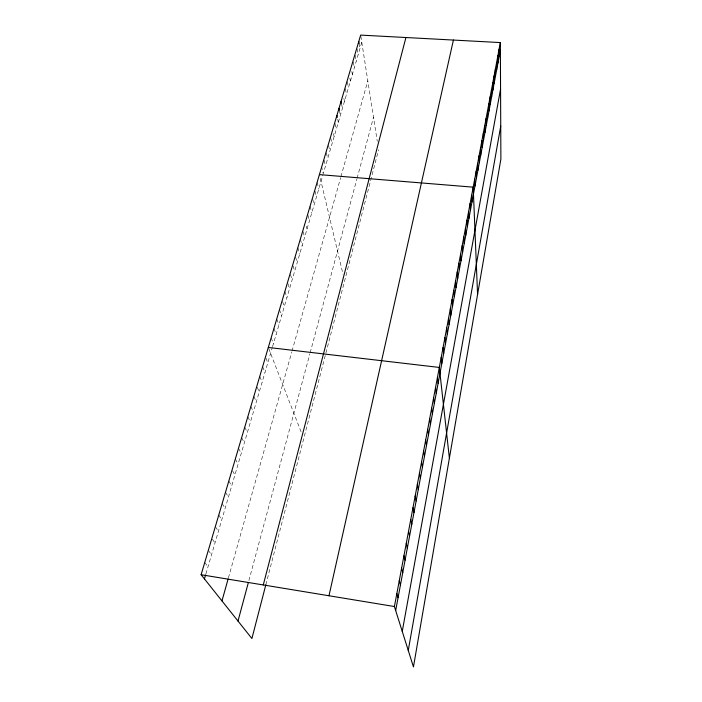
<?xml version="1.0" encoding="UTF-8"?>
<svg xmlns="http://www.w3.org/2000/svg" width="702" height="702" viewBox="0 0 702 702"><rect width="100%" height="100%" fill="white"/><g stroke="black" fill="none" stroke-linecap="round" stroke-linejoin="round"><path stroke-width="0.53" stroke-dasharray="3.51 2.63" d="M265.83 584.81L378.597 149.824M248.894 580.528L309.889 353.764M310.17 352.711L356.844 179.177M357.107 178.22L373.508 117.252M228.422 577.886L291.751 352.053M292.032 351.053L340.663 177.624M340.944 176.614L367.813 80.818M205.932 573.85L272.271 347.587M272.551 346.63L322.973 174.675M361.784 42.287L323.253 173.719L321.683 166.944M204.738 562.469L208.011 566.76M208.31 550.368L211.53 554.764M212.373 539.18L214.996 542.927M215.33 526.649L218.427 531.238M218.77 515.014L221.806 519.708M222.157 503.536L225.149 508.318M225.509 492.199L228.44 497.069M228.826 481.01L231.695 485.968M232.564 470.796L234.916 475M235.319 459.047L238.092 464.171M238.505 448.271L241.225 453.474M241.646 437.627L244.322 442.909M244.752 427.114L247.385 432.467M247.824 416.734L250.412 422.156M250.86 406.476L253.396 411.969M253.852 396.34L256.344 401.904M257.222 387.267L259.266 391.953M259.74 376.439L262.144 382.125M262.627 366.663L264.996 372.411M265.874 357.967L267.804 362.811M268.69 348.429L301.439 432.774M271.156 337.837L273.394 343.769M273.964 328.334L276.167 334.319M276.737 318.945L278.896 324.982M279.484 309.661L281.607 315.751M282.546 301.509L284.284 306.634M284.88 291.418L286.925 297.613M287.864 283.494L289.54 288.697M290.426 274.491L292.12 279.879M293.015 265.742L294.682 271.165M295.568 257.081L297.209 262.548M297.832 247.604L299.71 254.019M300.333 239.136L302.176 245.595M303.071 231.686L304.624 237.258M306.283 226.211L307.037 229.01M307.932 215.216L309.433 220.858M310.082 206.177L311.793 212.785M312.697 199.105L314.136 204.8M315.031 191.181L316.453 196.911M317.12 182.38L318.743 189.092M320.323 178.475L343.006 274.175M324.148 160.319L325.474 166.146M326.369 152.799L327.667 158.661M328.562 145.367L329.843 151.246M330.739 138.004L331.993 143.91M333.503 133.687L334.117 136.653M335.021 123.517L336.232 129.466M337.715 119.366L338.311 122.35M339.408 110.319L340.382 115.303M341.462 103.334L342.418 108.336M343.883 98.42L344.445 101.43M345.34 88.557L346.446 94.603M347.341 81.774L348.429 87.838M349.859 78.097L350.395 81.134M351.816 71.455L352.343 74.5M353.238 61.829L354.264 67.936M355.159 55.309L356.177 61.425M357.064 48.85L358.064 54.984M359.117 43.48L359.933 48.605M360.828 36.127L377.272 141.383"/><path stroke-width="1.05" d="M408.257 650.447L500.737 126.088M402.255 631.414L500.561 89.093M395.674 610.521L500.386 49.895M500.351 42.576L500.886 159.091L413.452 666.9L394.41 606.528L500.351 42.576L360.661 35.1L201.114 574.719L251.904 638.522L265.83 584.81M328.975 595.761L453.413 40.058M263.268 584.95L405.931 37.522M237.996 621.051L248.376 582.467M221.964 600.912L228.132 578.931M204.449 578.913L205.633 574.859M319.41 174.623L473.192 187.162L477.571 294.507M268.313 347.455L439.32 367.444L449.385 458.195M201.114 574.719L394.41 606.528M396.849 593.576L398.069 597.683M399.245 580.8L400.43 585.02M401.614 568.199L402.764 572.534M403.948 555.765L405.072 560.214M406.256 543.497L407.335 548.051M408.529 531.396L409.582 536.047M410.767 519.454L411.793 524.21M412.987 507.669L413.978 512.521M336.925 115.391L337.32 117.374M415.172 496.033L416.128 500.982M339.013 108.327L339.408 110.319M341.084 101.334L341.462 103.334M417.321 484.555L418.26 489.592M419.454 473.227L420.358 478.343M421.56 462.039L422.428 467.242M423.631 450.991L424.482 456.282M358.792 41.436L359.117 43.48M425.675 440.084L426.5 445.454M427.702 429.317L428.501 434.766M429.703 418.682L430.466 424.21M431.669 408.178L432.414 413.776M433.617 397.806L434.345 403.483M435.547 387.565L436.24 393.304M437.443 377.448L438.118 383.248M441.216 357.379L441.839 363.32M443.085 347.437L443.69 353.439M444.928 337.618L445.516 343.673M446.753 327.913L447.314 334.029M448.552 318.331L449.096 324.5M450.333 308.854L450.851 315.084M452.088 299.491L452.588 305.774M453.825 290.242L454.308 296.577M455.545 281.098L456.01 287.478M457.239 272.06L457.686 278.492M458.915 263.136L459.345 269.612M460.573 254.299L460.986 260.828M462.214 245.577L462.609 252.141M463.838 236.943L464.215 243.55M465.444 228.413L465.795 235.065M467.023 219.98L467.365 226.667M468.594 211.635L468.918 218.366M470.138 203.387L470.454 210.152M471.674 195.226L471.963 202.027M474.692 179.185L474.956 186.048M476.167 171.288L476.421 178.185M477.641 163.478L477.869 170.41M479.089 155.756L479.308 162.715M480.528 148.113L480.73 155.107M481.941 140.558L482.142 147.578M483.345 133.073L483.529 140.119M484.74 125.676L484.906 132.748M486.117 118.348L486.275 125.447M487.478 111.1L487.618 118.226M488.82 103.931L488.952 111.074M490.154 96.832L490.277 104.001M491.479 89.803L491.584 96.999M494.076 75.965L494.164 83.196M492.786 82.854L492.883 90.067M495.358 69.156L495.428 76.404M496.621 62.408L496.691 69.682M497.876 55.73L497.929 63.022M499.122 49.122L499.166 56.423"/></g></svg>
